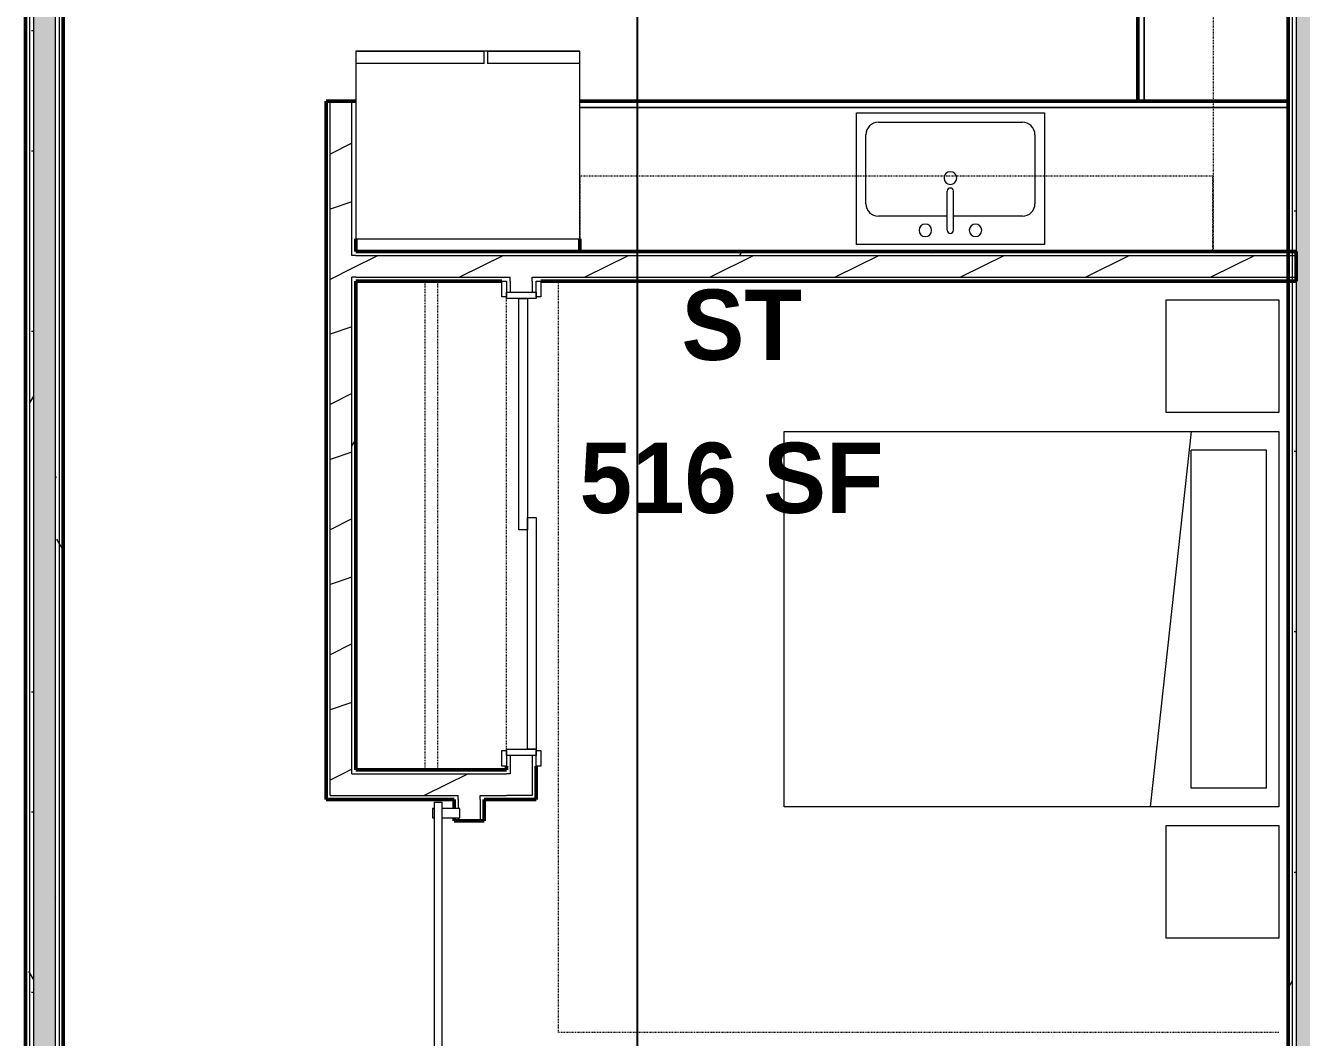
# Model space of a CAD drawing. Extents: x -4294 to -464, y 9706 to 12475.
# Drawn here: x -2717.7 to -2514, y 10524 to 10685.6 of the extents above; entities that cross this region are included whole.
import ezdxf

# ---------------------------------------------------------------- set-up
doc = ezdxf.new("R2010")
doc.units = 0
doc.linetypes.add('Dash', pattern=[0.25, 0.125, -0.125])
for name, color, linetype, lineweight in [('0-1', 7, 'Continuous', 5), ('0-2', 50, 'Continuous', 13), ('A-AREA-IDEN', 2, 'Continuous', 9), ('A-DOOR-1', 7, 'Continuous', 9), ('A-DOOR-2', 90, 'Continuous', 20), ('A-DOOR-3', 50, 'Continuous', 13), ('A-DOOR-4', 250, 'Continuous', 50), ('A-DOOR-FRAM-1', 90, 'Continuous', 20), ('A-WALL', 113, 'Continuous', 13), ('A-WALL-2', 250, 'Continuous', 50), ('A-WALL-3', 50, 'Continuous', 13), ('A-WALL-PATT-1', 7, 'Continuous', 9), ('A-WALL-PATT-2', 8, 'Continuous', 9), ('A-WALL-PATT-5', 111, 'Continuous', 9), ('I-FURN-1', 7, 'Continuous', 9), ('I-FURN-HDLN-1', 7, 'Dash', 9), ('I-WALL-1', 2, 'Continuous', 50), ('P-SANR-FIXT-1', 7, 'Continuous', 9), ('Q-CASE-1', 250, 'Continuous', 50), ('Q-CASE-2', 7, 'Continuous', 9), ('Q-CASE-HDLN-1', 7, 'Dash', 9), ('Q-SPCQ-1', 7, 'Continuous', 9)]:
    doc.layers.add(name, color=color, linetype=linetype, lineweight=lineweight)
doc.styles.add('Century Gothic_B', font='Gothicb.ttf', dxfattribs={"height": 11.25})
doc.dimstyles.new('OD__1__Tol__', dxfattribs={"dimscale": 12, "dimtxt": 11.746893, "dimasz": 1.25, "dimexe": 0.9375, "dimexo": 0.625, "dimgap": 0.15625, "dimtad": 1, "dimdec": 0, "dimzin": 3, "dimdsep": 46, "dimlunit": 4, "dimtxsty": 'Century Gothic_B', "dimblk1": 'OBLIQUE', "dimblk2": 'OBLIQUE', "dimsah": 1, "dimcen": 0.09, "dimdle": 0.9375, "dimazin": 0, "dimtfac": 1, "dimtdec": 4, "dimtix": 1, "dimtmove": 0, "dimatfit": 3, "dimfxl": 1, "dimtvp": 1, "dimtfill": 1, "dimfrac": 2, "dimtolj": 1, "dimtzin": 0, "dimarcsym": 2})
pattern_1 = [(0, (0, 0), (38.4, 9.6), [1.584, -27.216, 1.584, -27.216, -153.6]), (0, (0, 0), (38.4, 9.6), [-57.6, 1.584, -56.016, 1.584, -27.216, -67.2]), (0, (0, 0), (38.4, 9.6), [-144, 1.584, -17.616, 1.584, -46.416]), (120, (14.4, 4.8), (-27.513844, 28.4553755), [1.584, -27.216, 1.584, -27.216, -153.6]), (120, (14.4, 4.8), (-27.513844, 28.4553755), [-57.6, 1.584, -56.016, 1.584, -27.216, -67.2]), (120, (14.4, 4.8), (-27.513844, 28.4553755), [-144, 1.584, -17.616, 1.584, -46.416]), (240, (19.2, 24), (-10.886156, -38.0553755), [1.584, -27.216, 1.584, -27.216, -153.6]), (240, (19.2, 24), (-10.886156, -38.0553755), [-57.6, 1.584, -56.016, 1.584, -27.216, -67.2]), (240, (19.2, 24), (-10.886156, -38.0553755), [-144, 1.584, -17.616, 1.584, -46.416])]
pattern_2 = [(216.87, (7.997, 19.992), (59.9755286, 39.9843071), [9.996, -89.964]), (206.565, (19.992, 13.994), (-19.991807, -19.992219), [22.352, -22.352]), (198.435, (19.992, 3.998), (-39.983821, -19.991955), [12.644, -50.576])]
pattern_3 = [(161.57, (0.6, 0.6), (-4.80033747, -0.00041462), [0, -34.152, 3.792, 0]), (18.43, (-0.6, 0.6), (-4.80033747, 0.00041462), [0, -34.152, 3.792, 0]), (108.43, (0.6, 0.6), (2.39913218, -12.00105099), [11.382, -26.562]), (71.57, (-0.6, 0.6), (2.39913218, 12.00105099), [11.382, -26.562])]

# ---------------------------------------------------------------- blocks, each defined once
blk = doc.blocks.new('FOLDING_SLIDING CLOSET - 72_ x 80_-1372885-FLOOR PLAN - 2ND FLOOR')
at = {"layer": 'A-DOOR-1'}
for p, q in [((-38.75, 3.25), (-36.25, 3.25)), ((-38.75, 2.5), (-38.75, 3.25)), ((-36.25, 2.5), (-38.75, 2.5)), ((-36.25, 3.25), (-36.25, 2.5)), ((36.25, 3.25), (38.75, 3.25)), ((36.25, 2.5), (36.25, 3.25)), ((38.75, 2.5), (36.25, 2.5)), ((38.75, 3.25), (38.75, 2.5)), ((-38.75, -2.25), (-36.25, -2.25)), ((-38.75, -3), (-38.75, -2.25)), ((-36.25, -3), (-38.75, -3)), ((-36.25, -2.25), (-36.25, -3)), ((36.25, -2.25), (38.75, -2.25)), ((36.25, -3), (36.25, -2.25)), ((38.75, -3), (36.25, -3)), ((38.75, -2.25), (38.75, -3))]:
    blk.add_line(p, q, dxfattribs=at)
at = {"layer": 'A-DOOR-2'}
for p, q in [((-1, 0.5), (36, 0.5)), ((-1, -0.875), (-1, 0.5)), ((36, 0.5), (36, -0.875)), ((-36, -0.875), (1, -0.875)), ((-36, -2.25), (-36, -0.875)), ((36, -0.875), (-1, -0.875)), ((1, -0.875), (1, -2.25)), ((1, -2.25), (-36, -2.25))]:
    blk.add_line(p, q, dxfattribs=at)
at = {"layer": 'A-DOOR-FRAM-1'}
for p, q in [((-37, 2.5), (-36, 2.5)), ((-37, -2.25), (-37, 2.5)), ((-36, 2.5), (-36, -2.25)), ((36, 2.5), (37, 2.5)), ((36, -2.25), (36, 2.5)), ((37, 2.5), (37, -2.25)), ((-36, -2.25), (-37, -2.25)), ((37, -2.25), (36, -2.25))]:
    blk.add_line(p, q, dxfattribs=at)
blk = doc.blocks.new('Refrigerator_-_Side-by-Side_6047 - 36_ X 30_-345559-FLOOR PLAN - 2ND FLOOR')
at = {"layer": 'Q-SPCQ-1'}
for p, q in [((17.87, 14.42), (-17.88, 14.42)), ((-17.88, 14.42), (-17.88, -15.58)), ((17.87, -15.58), (17.87, 14.42)), ((-17.88, -13.58), (-3.13, -13.58)), ((-17.88, -13.58), (-17.88, -15.58)), ((-3.13, -15.58), (-3.13, -13.58)), ((-2.63, -13.58), (17.87, -13.58)), ((-2.63, -13.58), (-2.63, -15.58)), ((17.87, -15.58), (17.87, -13.58)), ((-17.88, -15.58), (17.87, -15.58)), ((-3.13, -15.58), (-17.88, -15.58)), ((17.87, -15.58), (-2.63, -15.58))]:
    blk.add_line(p, q, dxfattribs=at)
blk = doc.blocks.new('OD_CW_Base Cabinet - OD_CW_Base Cabinet-1964684-FLOOR PLAN - 2ND FLOOR')
at = {"layer": 'Q-CASE-1'}
for p, q in [((0.74, 0), (113.84, 0)), ((0.74, -24), (0.74, -22))]:
    blk.add_line(p, q, dxfattribs=at)
at = {"layer": 'Q-CASE-2'}
for p, q in [((0.74, 0), (113.84, 0)), ((113.84, -1), (0.74, -1)), ((0.74, -1), (113.84, -1)), ((0.74, -24), (0.74, -22))]:
    blk.add_line(p, q, dxfattribs=at)
blk = doc.blocks.new('Sink Kitchen-Single - 30_ x 21_-1372827-FLOOR PLAN - 2ND FLOOR')
at = {"layer": 'P-SANR-FIXT-1'}
for p, q in [((-14.38, 10.41), (15.62, 10.41)), ((-14.38, -10.59), (-14.38, 10.41)), ((15.62, 10.41), (15.62, -10.59)), ((-10.88, 8.91), (12.12, 8.91)), ((-12.88, -4.09), (-12.88, 6.91)), ((14.12, 6.91), (14.12, -4.09)), ((0.12, -8.34), (0.12, -2.09)), ((1.12, -8.34), (1.12, -2.09)), ((0.12, -6.09), (-10.88, -6.09)), ((12.12, -6.09), (1.12, -6.09)), ((15.62, -10.59), (-14.38, -10.59))]:
    blk.add_line(p, q, dxfattribs=at)
for centre, radius, start, end in [((-10.88, 6.91), 2, 90, 180), ((12.12, 6.91), 2, 360, 90), ((0.62, 0), 1, 360, 180), ((0.62, 0), 1, 180, 0), ((0.62, -2.09), 0.5, 360, 180), ((-10.88, -4.09), 2, 180, 270), ((12.12, -4.09), 2, 270, 0), ((-3.38, -8.34), 1, 360, 180), ((4.62, -8.34), 1, 0, 180), ((-3.38, -8.34), 1, 180, 0), ((0.62, -8.34), 0.5, 180, 0), ((4.62, -8.34), 1, 180, 0)]:
    blk.add_arc(centre, radius, start, end, dxfattribs=at)
blk = doc.blocks.new('OD_CW_Base Cabinet - OD_CW_Base Cabinet-1964726-FLOOR PLAN - 2ND FLOOR')
at = {"layer": 'Q-CASE-1'}
for p, q in [((0.74, -24), (0.74, 0)), ((0.74, 0), (133.01, 0))]:
    blk.add_line(p, q, dxfattribs=at)
at = {"layer": 'Q-CASE-2'}
for p, q in [((0.74, -1), (0.74, 0)), ((0.74, 0), (133.01, 0)), ((46.97, -1), (0.74, -1)), ((0.74, -24), (0.74, -1)), ((0.74, -1), (46.97, -1)), ((133.01, -1), (70.97, -1)), ((70.97, -1), (133.01, -1))]:
    blk.add_line(p, q, dxfattribs=at)
blk = doc.blocks.new('OD_CW_Upper Cabinet - OD_CW_Upper Cabinet-1964754-FLOOR PLAN - 2ND FLOOR')
at = {"layer": 'Q-CASE-HDLN-1'}
for p, q in [((157.01, 24), (0.74, 24)), ((0.74, 24), (0.74, 12)), ((157.01, 12), (157.01, 24)), ((0.74, 12), (157.01, 12))]:
    blk.add_line(p, q, dxfattribs=at)
blk = doc.blocks.new('Interior_barn_door_18732 - Interior_barn_door_18732-1656080-FLOOR PLAN - 2ND FLOOR')
at = {"layer": 'A-DOOR-1'}
for p, q in [((-23.63, 6.57), (-23.63, 6.32)), ((-23.59, 6.57), (-23.59, 6.32)), ((-23.56, 6.57), (-22.49, 6.57)), ((-22.49, 6.32), (-23.56, 6.32)), ((-23.32, 6.32), (-23.32, 6.07)), ((-23.32, 6.32), (-23.32, 6.07)), ((-22.82, 6.07), (-22.82, 6.32)), ((-22.82, 6.07), (-22.82, 6.32)), ((-22.49, 6.57), (-22.49, 6.32)), ((-20.62, 6.32), (-20.62, 6.57)), ((-23.69, 6.07), (-23.69, 6)), ((-23.62, 6.07), (-23.69, 6.07)), ((-23.69, 6.07), (-23.44, 6.07)), ((-23.44, 6.07), (-22.69, 6.07)), ((-22.69, 6.07), (-22.44, 6.07)), ((-22.44, 6.07), (-22.51, 6.07)), ((-22.44, 6), (-22.44, 6.07))]:
    blk.add_line(p, q, dxfattribs=at)
for points in [[(-23.63, 6.57), (-23.62, 6.57), (-23.6, 6.57), (-23.58, 6.57)], [(-23.58, 6.32), (-23.6, 6.32), (-23.62, 6.32), (-23.63, 6.32)]]:
    blk.add_open_spline(points, degree=3, dxfattribs=at)
for points, knots in [([(-22.49, 6.57), (-22.05, 6.57), (-21.63, 6.57), (-21.29, 6.57), (-20.97, 6.57), (-20.65, 6.57), (-20.61, 6.57), (-20.63, 6.57), (-20.63, 6.57)], [-0.722227, -0.722227, -0.722227, -0.722227, -0.6854273, -0.6485379, -0.6054888, -0.5563887, -0.4969616, -0.4885654, -0.4885654, -0.4885654, -0.4885654]), ([(-20.63, 6.32), (-20.63, 6.32), (-20.61, 6.32), (-20.65, 6.32), (-20.97, 6.32), (-21.29, 6.32), (-21.63, 6.32), (-22.05, 6.32), (-22.49, 6.32)], [0.4885654, 0.4885654, 0.4885654, 0.4885654, 0.4969616, 0.5563887, 0.6054888, 0.6485379, 0.6854273, 0.722227, 0.722227, 0.722227, 0.722227])]:
    blk.add_open_spline(points, degree=3, knots=knots, dxfattribs=at)
at = {"layer": 'A-DOOR-3'}
for p, q in [((-53.23, 5.57), (-60, 5.57)), ((-60, 4.95), (-60, 5.57)), ((-60, 4.32), (-60, 4.95)), ((-60, 4.32), (-53.24, 4.32)), ((-57.5, 5.85), (-59, 5.85)), ((-59, 5.85), (-59, 5.57)), ((-59, 4.32), (-59, 1.47)), ((-57.5, 5.57), (-57.5, 5.85)), ((-57.5, 1.47), (-57.5, 4.32)), ((-53.56, 6), (-52.06, 6)), ((-53.56, 6), (-53.56, 5.67)), ((-53.56, 5.67), (-52.06, 5.67)), ((-53.29, 5.67), (-52.82, 4.92)), ((-52.82, 4.98), (-53.29, 4.23)), ((-52.79, 4.23), (-53.29, 4.23)), ((-52.29, 4.23), (-52.79, 4.23)), ((-52.76, 4.92), (-52.29, 5.67)), ((-52.29, 4.23), (-52.76, 4.98)), ((-23.44, 5.57), (-52.35, 5.57)), ((-52.35, 4.32), (-23.44, 4.32)), ((-52.06, 5.67), (-52.06, 6)), ((-24.9, 5.82), (-50.9, 5.82)), ((-23.73, 6), (-22.23, 6)), ((-23.73, 5.67), (-23.73, 6)), ((-23.73, 5.67), (-22.23, 5.67)), ((-23.5, 5.67), (-23.03, 4.92)), ((-23.03, 4.98), (-23.5, 4.23)), ((-23, 4.23), (-23.5, 4.23)), ((-22.5, 4.23), (-23, 4.23)), ((-22.97, 4.92), (-22.5, 5.67)), ((-22.5, 4.23), (-22.97, 4.98)), ((21, 5.57), (-22.56, 5.57)), ((-22.56, 4.32), (21, 4.32)), ((-22.23, 6), (-22.23, 5.67)), ((18.5, 5.85), (18.5, 5.57)), ((20, 5.85), (18.5, 5.85)), ((18.5, 4.32), (18.5, 1.47)), ((20, 5.57), (20, 5.85)), ((20, 1.47), (20, 4.32)), ((21, 5.57), (21, 4.95)), ((21, 4.95), (21, 4.32)), ((-50.9, 4.07), (-24.9, 4.07)), ((-59, 1.47), (-57.5, 1.47)), ((18.5, 1.47), (20, 1.47))]:
    blk.add_line(p, q, dxfattribs=at)
at = {"layer": 'A-DOOR-4'}
for p, q in [((-55.9, 5.82), (-53.56, 5.82)), ((-55.9, 5.57), (-55.9, 5.82)), ((-55.9, 4.07), (-55.9, 4.32)), ((-52.06, 5.82), (-50.9, 5.82)), ((-50.9, 5.82), (-50.9, 5.57)), ((-50.9, 4.33), (-50.9, 4.07)), ((-24.9, 5.82), (-23.73, 5.82)), ((-24.9, 5.57), (-24.9, 5.82)), ((-24.9, 4.07), (-24.9, 4.33)), ((-22.23, 5.82), (-19.9, 5.82)), ((-19.9, 5.82), (-19.9, 5.55)), ((-19.9, 4.34), (-19.9, 4.07)), ((-50.9, 4.07), (-55.9, 4.07)), ((-19.9, 4.07), (-24.9, 4.07))]:
    blk.add_line(p, q, dxfattribs=at)
blk = doc.blocks.new('OD_CW_Upper Cabinet - OD_CW_Upper Cabinet-1964653-FLOOR PLAN - 2ND FLOOR')
at = {"layer": 'Q-CASE-HDLN-1'}
for p, q in [((101.84, 24), (0.74, 24)), ((0.74, 24), (0.74, 12)), ((101.84, 12), (101.84, 24)), ((0.74, 12), (101.84, 12))]:
    blk.add_line(p, q, dxfattribs=at)
blk = doc.blocks.new('OD_CW_Closet - OD_CW_Closet-1690832-FLOOR PLAN - 2ND FLOOR')
at = {"layer": 'Q-CASE-HDLN-1'}
for p, q in [((0.74, -24), (0.74, -0.73)), ((3.24, 0), (75.74, 0)), ((78.24, 0), (78.78, 0)), ((78.78, 0), (78.78, -24)), ((0.74, -11), (78.78, -11)), ((0.74, -13), (78.78, -13)), ((78.78, -24), (0.74, -24))]:
    blk.add_line(p, q, dxfattribs=at)
blk = doc.blocks.new('Bed-Standard - Queen 60_ x 79_-V55-FLOOR PLAN - 2ND FLOOR')
at = {"layer": 'I-FURN-1'}
for p, q in [((-19.31, 41.3), (40.69, 41.3)), ((-19.31, -37.7), (-19.31, 41.3)), ((40.69, 41.3), (40.69, -37.7)), ((40.69, -23.7), (-19.31, -17.13)), ((-16.31, -23.7), (37.69, -23.7)), ((-16.31, -35.7), (-16.31, -23.7)), ((37.69, -35.7), (37.69, -23.7)), ((-16.31, -35.7), (37.69, -35.7)), ((40.69, -37.7), (-19.31, -37.7))]:
    blk.add_line(p, q, dxfattribs=at)
at = {"layer": 'I-FURN-HDLN-1'}
for p, q in [((-55.31, 77.3), (64.69, 77.3)), ((-55.31, -37.7), (-55.31, 77.3))]:
    blk.add_line(p, q, dxfattribs=at)
blk = doc.blocks.new('Table-Night Stand - 18_ x 18_ x 24_-1372838-FLOOR PLAN - 2ND FLOOR')
at = {"layer": 'I-FURN-1'}
for p, q in [((0.15, 0), (18.15, 0)), ((0.15, -18), (0.15, 0)), ((18.15, 0), (18.15, -18)), ((18.15, -18), (0.15, -18))]:
    blk.add_line(p, q, dxfattribs=at)
blk = doc.blocks.new('CTR - 1st Phase - Unit Layouts_rvt-1-FLOOR PLAN - 2ND FLOOR')
at = {"layer": 'A-WALL-PATT-1'}
h = blk.add_hatch(dxfattribs=at)
h.set_pattern_fill('FP_1', color=256, style=0, pattern_type=2)
h.set_pattern_definition(pattern_1)
h.paths.add_polyline_path([(-2665.6, 10566.76), (-2664.97, 10566.76), (-2664.97, 10645.43), (-2665.6, 10645.43), (-2665.6, 10578.05)], flags=0)
h.paths.add_polyline_path([(-2665.6, 10648.93), (-2664.97, 10648.93), (-2664.97, 10673.56), (-2665.6, 10673.56), (-2665.6, 10649.01)], flags=0)
h = blk.add_hatch(dxfattribs=at)
h.set_pattern_fill('FP_1', color=256, style=0, pattern_type=2)
h.set_pattern_definition(pattern_1)
h.paths.add_polyline_path([(-2539.12, 10648.93), (-2516.12, 10648.93), (-2516.12, 10649.56), (-2664.97, 10649.56), (-2664.97, 10648.93), (-2567.7, 10648.93)], flags=0)
h = blk.add_hatch(dxfattribs=at)
h.set_pattern_fill('FP_1', color=256, style=0, pattern_type=2)
h.set_pattern_definition(pattern_1)
h.paths.add_polyline_path([(-2636.2, 10562.01), (-2636.2, 10569.06), (-2636.83, 10569.06), (-2636.83, 10562.01)], flags=0)
h.paths.add_polyline_path([(-2636.2, 10643.06), (-2636.2, 10644.81), (-2636.83, 10644.81), (-2636.83, 10643.06)], flags=0)
h = blk.add_hatch(dxfattribs=at)
h.set_pattern_fill('FP_1', color=256, style=0, pattern_type=2)
h.set_pattern_definition(pattern_1)
h.paths.add_polyline_path([(-2640.33, 10562.01), (-2636.83, 10562.01), (-2636.83, 10562.63), (-2645.15, 10562.63), (-2645.15, 10562.01), (-2640.95, 10562.01)], flags=0)
h.paths.add_polyline_path([(-2669.1, 10562.01), (-2648.65, 10562.01), (-2648.65, 10562.63), (-2669.72, 10562.63), (-2669.72, 10562.01)], flags=0)
h = blk.add_hatch(dxfattribs=at)
h.set_pattern_fill('FP_1', color=256, style=0, pattern_type=2)
h.set_pattern_definition(pattern_1)
h.paths.add_polyline_path([(-2649.27, 10475.14), (-2648.65, 10475.14), (-2648.65, 10481.59), (-2649.27, 10481.59)], flags=0)
h.paths.add_polyline_path([(-2648.65, 10483.09), (-2648.65, 10522.59), (-2649.27, 10522.59), (-2649.27, 10483.09), (-2648.75, 10483.09)], flags=0)
h.paths.add_polyline_path([(-2648.65, 10558.59), (-2648.65, 10559.09), (-2649.27, 10559.09), (-2649.27, 10558.59)], flags=0)
h.paths.add_polyline_path([(-2648.91, 10560.59), (-2648.65, 10560.59), (-2648.65, 10562.01), (-2649.27, 10562.01), (-2649.27, 10560.59)], flags=0)
at = {"layer": 'A-WALL-PATT-2'}
h = blk.add_hatch(dxfattribs=at)
h.set_pattern_fill('FP_2', color=256, style=0, pattern_type=2)
h.set_pattern_definition(pattern_2)
h.paths.add_polyline_path([(-2665.6, 10566.13), (-2665.6, 10673.56), (-2669.1, 10673.56), (-2669.1, 10566.13), (-2667.19, 10566.13)], flags=0)
h = blk.add_hatch(dxfattribs=at)
h.set_pattern_fill('FP_2', color=256, style=0, pattern_type=2)
h.set_pattern_definition(pattern_2)
h.paths.add_polyline_path([(-2596.6, 10645.43), (-2514.87, 10645.43), (-2514.87, 10648.93), (-2665.6, 10648.93), (-2665.6, 10645.43), (-2622.83, 10645.43)], flags=0)
h = blk.add_hatch(dxfattribs=at)
h.set_pattern_fill('FP_2', color=256, style=0, pattern_type=2)
h.set_pattern_definition(pattern_2)
h.paths.add_polyline_path([(-2640.33, 10562.63), (-2640.33, 10566.13), (-2669.1, 10566.13), (-2669.1, 10562.63), (-2640.95, 10562.63)], flags=0)
h = blk.add_hatch(dxfattribs=at)
h.set_pattern_fill('FP_2', color=256, style=0, pattern_type=2)
h.set_pattern_definition(pattern_2)
h.paths.add_polyline_path([(-2648.65, 10475.13), (-2645.15, 10475.13), (-2645.16, 10522.59), (-2648.65, 10522.59), (-2648.65, 10483.09), (-2648.37, 10483.09), (-2648.37, 10481.59), (-2648.65, 10481.59)], flags=0)
h.paths.add_polyline_path([(-2648.37, 10558.59), (-2645.15, 10558.59), (-2645.15, 10562.63), (-2648.65, 10562.63), (-2648.65, 10560.59), (-2648.37, 10560.59), (-2648.37, 10559.09), (-2648.65, 10559.09), (-2648.65, 10558.59)], flags=0)
at = {"layer": 'A-WALL-2'}
for p, q in [((-2669.72, 10673.56), (-2669.72, 10566.76)), ((-2664.97, 10673.56), (-2669.72, 10673.56)), ((-2664.97, 10649.56), (-2664.97, 10651.56)), ((-2514.87, 10649.56), (-2664.97, 10649.56)), ((-2514.87, 10644.81), (-2514.87, 10649.56)), ((-2664.97, 10644.81), (-2641.7, 10644.81)), ((-2664.97, 10566.76), (-2664.97, 10644.81)), ((-2635.45, 10644.81), (-2514.87, 10644.81)), ((-2640.95, 10567.31), (-2640.95, 10566.76)), ((-2636.2, 10562.01), (-2636.2, 10567.31)), ((-2669.72, 10566.76), (-2669.72, 10562.63)), ((-2640.95, 10566.76), (-2664.97, 10566.76)), ((-2669.72, 10562.63), (-2669.72, 10562.01)), ((-2669.72, 10562.01), (-2649.27, 10562.01)), ((-2649.27, 10562.01), (-2649.27, 10560.59)), ((-2644.52, 10558.59), (-2644.52, 10562.01)), ((-2644.52, 10562.01), (-2640.95, 10562.01)), ((-2640.95, 10562.01), (-2636.83, 10562.01)), ((-2636.83, 10562.01), (-2636.2, 10562.01)), ((-2649.27, 10559.09), (-2649.27, 10558.59)), ((-2649.27, 10558.59), (-2644.52, 10558.59))]:
    blk.add_line(p, q, dxfattribs=at)
at = {"layer": 'A-WALL-3'}
for p, q in [((-2669.1, 10566.76), (-2669.1, 10673.56)), ((-2665.6, 10648.93), (-2665.6, 10673.56)), ((-2664.97, 10648.93), (-2665.6, 10648.93)), ((-2664.97, 10648.93), (-2514.87, 10648.93)), ((-2664.97, 10645.43), (-2665.6, 10645.43)), ((-2665.6, 10566.76), (-2665.6, 10645.43)), ((-2664.97, 10645.43), (-2640.33, 10645.43)), ((-2640.33, 10644.81), (-2640.33, 10645.43)), ((-2640.33, 10644.81), (-2640.33, 10643.06)), ((-2636.83, 10644.81), (-2636.83, 10645.43)), ((-2636.83, 10645.43), (-2514.87, 10645.43)), ((-2636.83, 10644.81), (-2636.83, 10643.06)), ((-2640.33, 10569.06), (-2640.33, 10566.13)), ((-2636.83, 10569.06), (-2636.83, 10562.63)), ((-2669.1, 10566.13), (-2669.1, 10566.76)), ((-2669.1, 10562.63), (-2669.1, 10566.13)), ((-2665.6, 10566.13), (-2665.6, 10566.76)), ((-2665.6, 10566.13), (-2640.95, 10566.13)), ((-2640.33, 10566.13), (-2640.95, 10566.13)), ((-2669.1, 10562.63), (-2648.65, 10562.63)), ((-2648.65, 10562.01), (-2648.65, 10562.63)), ((-2648.65, 10562.01), (-2648.65, 10560.59)), ((-2645.15, 10562.01), (-2645.15, 10562.63)), ((-2645.15, 10562.63), (-2640.95, 10562.63)), ((-2645.15, 10562.01), (-2645.15, 10558.59)), ((-2640.33, 10562.63), (-2640.95, 10562.63)), ((-2636.83, 10562.63), (-2640.33, 10562.63)), ((-2648.65, 10559.09), (-2648.65, 10558.59))]:
    blk.add_line(p, q, dxfattribs=at)
at = {"layer": '0-2'}
for name, p, rotation in [('OD_CW_Base Cabinet - OD_CW_Base Cabinet-1964726-FLOOR PLAN - 2ND FLOOR', (-2540.12, 10672.82), 89.99999999995485), ('OD_CW_Upper Cabinet - OD_CW_Upper Cabinet-1964754-FLOOR PLAN - 2ND FLOOR', (-2540.12, 10806.56), 269.9999999999499), ('Refrigerator_-_Side-by-Side_6047 - 36_ X 30_-345559-FLOOR PLAN - 2ND FLOOR', (-2647.1, 10665.98), 180), ('OD_CW_Upper Cabinet - OD_CW_Upper Cabinet-1964653-FLOOR PLAN - 2ND FLOOR', (-2527.39, 10673.56), 180), ('OD_CW_Closet - OD_CW_Closet-1690832-FLOOR PLAN - 2ND FLOOR', (-2640.97, 10645.54), 269.9999999999744), ('FOLDING_SLIDING CLOSET - 72_ x 80_-1372885-FLOOR PLAN - 2ND FLOOR', (-2638.45, 10606.06), 89.99999999996793), ('Bed-Standard - Queen 60_ x 79_-V55-FLOOR PLAN - 2ND FLOOR', (-2555.3, 10580.12), 89.99999999997515), ('Table-Night Stand - 18_ x 18_ x 24_-1372838-FLOOR PLAN - 2ND FLOOR', (-2535.6, 10623.66), 89.99999999997961), ('Interior_barn_door_18732 - Interior_barn_door_18732-1656080-FLOOR PLAN - 2ND FLOOR', (-2646.9, 10540.59), 89.99999999996257), ('Table-Night Stand - 18_ x 18_ x 24_-1372838-FLOOR PLAN - 2ND FLOOR', (-2535.6, 10539.73), 89.99999999997515)]:
    blk.add_blockref(name, p, dxfattribs=dict(at, rotation=rotation))
for name, p in [('OD_CW_Base Cabinet - OD_CW_Base Cabinet-1964684-FLOOR PLAN - 2ND FLOOR', (-2629.96, 10673.56)), ('Sink Kitchen-Single - 30_ x 21_-1372827-FLOOR PLAN - 2ND FLOOR', (-2570.67, 10661.27))]:
    blk.add_blockref(name, p, dxfattribs=at)
blk = doc.blocks.new('_Oblique')
at = {"color": 0, "linetype": 'ByBlock', "lineweight": -2}
blk.add_line((-0.5, -0.5), (0.5, 0.5), dxfattribs=at)
blk = doc.blocks.new('*D384')
at = {"color": 0, "lineweight": -2}
for p, q in [((-2620, 10370.89), (-2620, 12098.44)), ((-2627.42, 12087.19), (-2608.75, 12087.19)), ((-2627.42, 10382.14), (-2608.75, 10382.14))]:
    blk.add_line(p, q, dxfattribs=at)
at = {"layer": 'Defpoints', "color": 0}
for p in [(-2634.92, 12087.19), (-2620, 12087.19), (-2634.92, 10382.14)]:
    blk.add_point(p, dxfattribs=at)
at = {"color": 0, "lineweight": -2, "xscale": 15, "yscale": 15, "zscale": 15}
for p, rotation in [((-2620, 12087.19), 90), ((-2620, 10382.14), 270)]:
    blk.add_blockref('_Oblique', p, dxfattribs=dict(at, rotation=rotation))
at = {"color": 0, "insert": (-2630.45, 11234.66), "char_height": 11.25, "attachment_point": 5, "rotation": 90, "style": 'Century Gothic_B', "bg_fill": 3, "box_fill_scale": 1.25, "bg_fill_color": 257, "bg_fill_transparency": 0}
blk.add_mtext('\\A1;142\'-1" [43308]', dxfattribs=at)

msp = doc.modelspace()

# ---------------------------------------------------------------- hatches: boundary and pattern name
at = {"layer": 'A-WALL-PATT-5'}
h = msp.add_hatch(dxfattribs=at)
h.set_pattern_fill('FP_1', color=256, style=0, pattern_type=2)
h.set_pattern_definition(pattern_1)
h.paths.add_polyline_path([(-2717.0987, 10476.3894), (-2717.0987, 10843.5144), (-2717.7237, 10843.5144), (-2717.7237, 10476.3894)], flags=0)
h = msp.add_hatch(dxfattribs=at)
h.set_pattern_fill('FP_1', color=256, style=0, pattern_type=2)
h.set_pattern_definition(pattern_1)
h.paths.add_polyline_path([(-2717.0987, 10475.7644), (-2716.4737, 10475.7644), (-2716.4737, 10843.5144), (-2717.0987, 10843.5144), (-2717.0987, 10476.3894)], flags=0)
h = msp.add_hatch(dxfattribs=at)
h.set_pattern_fill('FP_41', color=256, style=0, pattern_type=2)
h.set_pattern_definition(pattern_3)
h.paths.add_polyline_path([(-2712.9737, 10475.1394), (-2712.9737, 10843.5144), (-2716.4737, 10843.5144), (-2716.4737, 10475.1394)], flags=0)
h = msp.add_hatch(dxfattribs=at)
h.set_pattern_fill('FP_1', color=256, style=0, pattern_type=2)
h.set_pattern_definition(pattern_1)
h.paths.add_polyline_path([(-2712.9737, 10475.7644), (-2712.3487, 10475.7644), (-2712.3487, 10843.5144), (-2712.9737, 10843.5144), (-2712.9737, 10476.0048)], flags=0)
h = msp.add_hatch(dxfattribs=at)
h.set_pattern_fill('FP_1', color=256, style=0, pattern_type=2)
h.set_pattern_definition(pattern_1)
h.paths.add_polyline_path([(-2711.7237, 10476.3894), (-2711.7237, 10843.5144), (-2712.3487, 10843.5144), (-2712.3487, 10476.3894)], flags=0)
h = msp.add_hatch(dxfattribs=at)
h.set_pattern_fill('FP_1', color=256, style=0, pattern_type=2)
h.set_pattern_definition(pattern_1)
h.paths.add_polyline_path([(-2515.4987, 10455.1644), (-2515.4987, 10645.4317), (-2516.1237, 10645.4317), (-2516.1237, 10455.1644)], flags=0)
h.paths.add_polyline_path([(-2516.1237, 10648.9317), (-2515.4987, 10648.9317), (-2515.4987, 10843.1394), (-2516.1237, 10843.1394), (-2516.1237, 10702.6118)], flags=0)
h = msp.add_hatch(dxfattribs=at)
h.set_pattern_fill('FP_1', color=256, style=0, pattern_type=2)
h.set_pattern_definition(pattern_1)
h.paths.add_polyline_path([(-2515.4987, 10454.5394), (-2514.8737, 10454.5424), (-2514.8737, 10645.4317), (-2515.4987, 10645.4317), (-2515.4987, 10455.1644)], flags=0)
h.paths.add_polyline_path([(-2515.1869, 10648.9317), (-2514.8737, 10648.9317), (-2514.8743, 10843.1394), (-2515.4987, 10843.1394), (-2515.4987, 10648.9317)], flags=0)
h = msp.add_hatch(dxfattribs=at)
h.set_pattern_fill('FP_41', color=256, style=0, pattern_type=2)
h.set_pattern_definition(pattern_3)
h.paths.add_polyline_path([(-2514.8737, 10453.9144), (-2511.3737, 10453.9144), (-2511.3737, 10843.5144), (-2514.8737, 10843.5144), (-2514.8737, 10454.5394)], flags=0)

# ---------------------------------------------------------------- linework, layer by layer
at = {"layer": 'A-WALL'}
for p, q in [((-2717.0987, 10843.5144), (-2717.0987, 10475.7644)), ((-2716.4737, 10843.5144), (-2716.4737, 10475.1394)), ((-2712.9737, 10843.5144), (-2712.9737, 10475.1394)), ((-2712.3487, 10843.5144), (-2712.3487, 10475.7644)), ((-2515.4987, 10843.5144), (-2515.4987, 10454.5394)), ((-2514.8737, 10843.5144), (-2514.8737, 10453.9144))]:
    msp.add_line(p, q, dxfattribs=at)
at = {"layer": 'I-WALL-1'}
for p, q in [((-2516.1237, 10843.5144), (-2516.1237, 10455.1644)), ((-2717.7237, 10744.7699), (-2717.7237, 10476.3894)), ((-2711.7237, 10476.3894), (-2711.7237, 10744.7745))]:
    msp.add_line(p, q, dxfattribs=at)

# ---------------------------------------------------------------- block references
at = {"layer": '0-1'}
msp.add_blockref('CTR - 1st Phase - Unit Layouts_rvt-1-FLOOR PLAN - 2ND FLOOR', (0, 0), dxfattribs=at)

# ---------------------------------------------------------------- texts
at = {"layer": 'A-AREA-IDEN', "char_height": 11.25, "attachment_point": 1, "style": 'Century Gothic_B'}
for s, insert, width in [('ST', (-2612.99, 10643.4658), 18.18), ('516 SF', (-2629.242, 10619.0082), 57.57)]:
    msp.add_mtext(s, dxfattribs=dict(at, insert=insert, width=width))

# ---------------------------------------------------------------- next in the draw order: dimensions: what is measured, and where the dimension line sits
dim = msp.add_linear_dim(base=(-2620, 12087.1894), p1=(-2634.9237, 10382.1394), p2=(-2634.9237, 12087.1894), angle=90, dimstyle='OD__1__Tol__', override={"dimpost": '<>'})
dim.commit()
dim.dimension.update_dxf_attribs({"geometry": '*D384', "text_midpoint": (-2630.4464, 11234.6644)})

doc.saveas('drawing.dxf')
